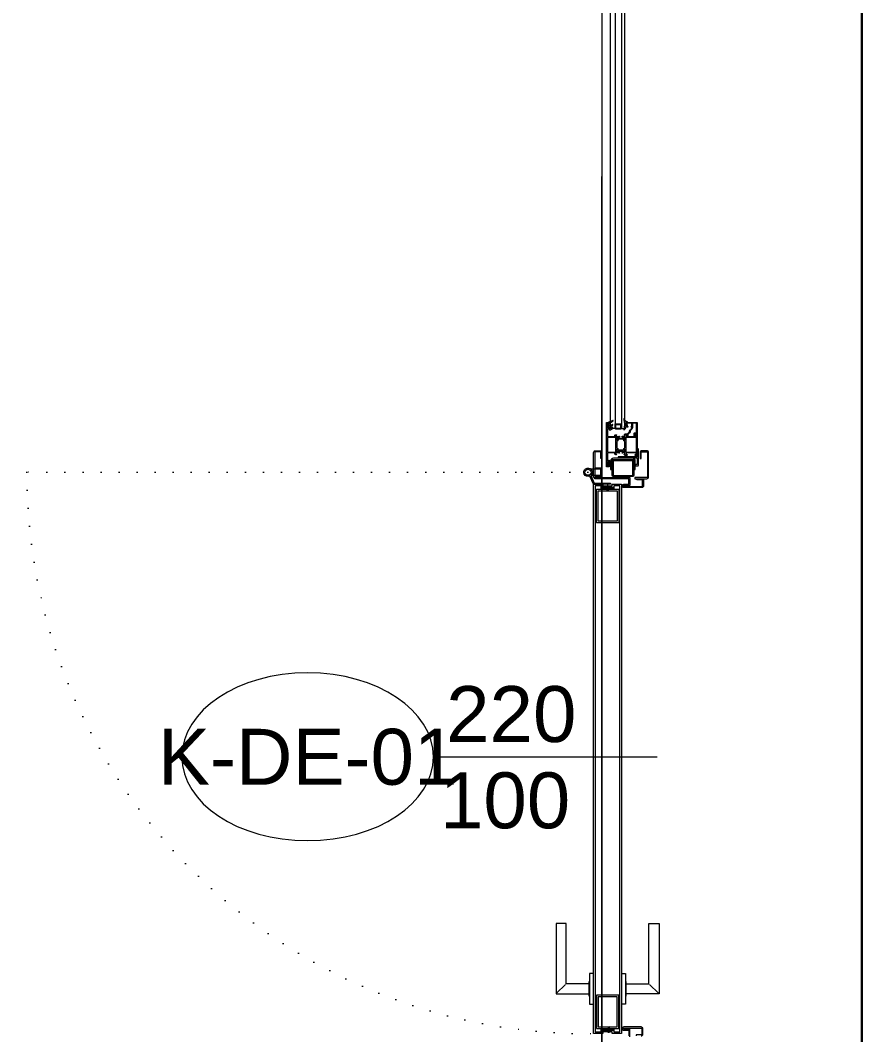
# Model space of a CAD drawing. Extents: x -1073 to 35213, y -1180 to 6950.
# Drawn here: x 32349.8 to 32500.3, y 3542.7 to 3724 of the extents above; entities that cross this region are included whole.
import ezdxf
from ezdxf.enums import TextEntityAlignment as Align

# ---------------------------------------------------------------- set-up
doc = ezdxf.new("R2010")
doc.units = 0
doc.header["$LTSCALE"] = 25
doc.linetypes.add('DOT2', pattern=[0.125, 0, -0.125])
doc.linetypes.add('HIDDEN', pattern=[0.375, 0.25, -0.125])
doc.layers.get('0').update_dxf_attribs({"color": 9, "lineweight": 9})
for name, color, linetype, lineweight in [('06B', 9, 'Continuous', 9), ('10', 9, 'Continuous', 9), ('14', 9, 'Continuous', 9), ('15', 9, 'Continuous', 9), ('20', 9, 'DOT2', 9), ('22', 8, 'Continuous', 9), ('DATA TAVAN', 160, 'Continuous', 30)]:
    doc.layers.add(name, color=color, linetype=linetype, lineweight=lineweight)
doc.styles.add('Arial', font='arial.ttf', dxfattribs={"height": 2.5})

# ---------------------------------------------------------------- blocks, each defined once
blk = doc.blocks.new('0_doorno')
blk.add_lwpolyline([(4.5, 0), (12.5, 0)])
blk.add_ellipse((0, 0), major_axis=(-4.5, 0), ratio=0.666667)
at = {"style": 'Arial'}
blk.add_attdef('YUKSEKLIK', text='', height=2, dxfattribs=at).set_placement((5, 5.9), align=Align.TOP_LEFT)
blk.add_attdef('GENISLIK', text='', height=2, dxfattribs=at).set_placement((5, -1.895), align=Align.BOTTOM_LEFT)
blk.add_attdef('KAPINO', text='', height=1.4, dxfattribs=at).set_placement((-0.019, -0.035), align=Align.MIDDLE)
blk = doc.blocks.new('gr-p-barel kilitli kapı kolu')
at = {"flags": 128}
for points in [[(-0.9, 0.8), (-0.9, 4.9), (-11.7, 4.9), (-11.7, 6.7), (0.9, 6.7), (0.9, 0.8)], [(-0.8, 5), (0.8, 6.6)]]:
    blk.add_lwpolyline(points, dxfattribs=at)
blk.add_lwpolyline([(-2.75, 0), (-2.75, 0.7), (2.75, 0.7), (2.75, 0)])
blk.add_lwpolyline([(-1.3, 0.7), (1.3, 0.7), (1.3, 0.8), (-1.3, 0.8)], close=True)
blk = doc.blocks.new('prf-scr2')
at = {"linetype": 'DOT2', "ltscale": 10}
blk.add_line((0, 0.19), (0, -1.06), dxfattribs=at)
for p, q in [((0.09, -0.24), (-0.09, -0.2)), ((-0.09, -0.24), (0.09, -0.28)), ((0.09, -0.32), (-0.09, -0.28)), ((-0.09, -0.32), (0.09, -0.36)), ((0.09, -0.4), (-0.09, -0.36)), ((-0.09, -0.4), (0.09, -0.44)), ((0.09, -0.48), (-0.09, -0.44)), ((-0.09, -0.48), (0.09, -0.52)), ((0.09, -0.56), (-0.09, -0.52)), ((-0.09, -0.56), (0.09, -0.6)), ((0.09, -0.64), (-0.09, -0.6)), ((-0.09, -0.64), (0.09, -0.68)), ((0.09, -0.72), (-0.09, -0.68)), ((-0.09, -0.72), (0.09, -0.76)), ((0.06, -0.84), (-0.08, -0.76)), ((-0.07, -0.8), (0.06, -0.84)), ((0.09, -0.17), (0, -0.15)), ((0, -0.18), (0.09, -0.2))]:
    blk.add_line(p, q)
blk.add_lwpolyline([(0.23, 0), (-0.23, 0), (-0.23, -0.01), (-0.12, -0.14), (0.12, -0.14), (0.23, -0.01), (0.23, 0)], close=True)
for points in [[(0.23, -0.01), (-0.23, -0.01)], [(-0.09, -0.14), (-0.09, -0.2), (-0.12, -0.22), (-0.12, -0.23), (-0.09, -0.24), (-0.09, -0.28), (-0.12, -0.3), (-0.12, -0.31), (-0.09, -0.32), (-0.09, -0.36), (-0.12, -0.38), (-0.12, -0.39), (-0.09, -0.4), (-0.09, -0.44), (-0.12, -0.46), (-0.12, -0.46), (-0.09, -0.48), (-0.09, -0.52), (-0.12, -0.54), (-0.12, -0.54), (-0.09, -0.56), (-0.09, -0.6), (-0.12, -0.62), (-0.12, -0.62), (-0.09, -0.64), (-0.09, -0.68), (-0.12, -0.69), (-0.12, -0.7), (-0.09, -0.72), (-0.09, -0.73), (-0.08, -0.76), (-0.1, -0.77), (-0.1, -0.78), (-0.07, -0.8), (-0.01, -0.94), (0, -0.95), (0.01, -0.94), (0.08, -0.76), (0.09, -0.76), (0.12, -0.74), (0.12, -0.73), (0.09, -0.72), (0.09, -0.68), (0.12, -0.66), (0.12, -0.66), (0.09, -0.64), (0.09, -0.6), (0.12, -0.58), (0.12, -0.58), (0.09, -0.56), (0.09, -0.52), (0.12, -0.5), (0.12, -0.5), (0.09, -0.48), (0.09, -0.44), (0.12, -0.43), (0.12, -0.42), (0.09, -0.4), (0.09, -0.36), (0.12, -0.35), (0.12, -0.34), (0.09, -0.32), (0.09, -0.28), (0.12, -0.27), (0.12, -0.26), (0.09, -0.24), (0.09, -0.2), (0.12, -0.19), (0.12, -0.18), (0.09, -0.17), (0.09, -0.14)]]:
    blk.add_lwpolyline(points)
blk = doc.blocks.new('AST55M13', base_point=(-120.6, -64.2))
at = {"linetype": 'Continuous'}
for points in [[(-120.6, -63.9), (-120.6, -24.599998), (-120.6, 14.700005, -0.414209), (-120.3, 15), (-115.899996, 15, -0.41421), (-115.6, 14.7), (-115.6, 12.699992, -0.41421), (-116.3, 12, -0.414214), (-116.6, 12.3), (-116.6, 13.1, 0.414214), (-117.1, 13.6), (-118.5, 13.6, 0.414214), (-119, 13.1), (-119, 6.399992, 0.414209), (-118.5, 5.9), (-117.099986, 5.9, 0.414205), (-116.6, 6.4), (-116.6, 7.20001, -0.414204), (-116.3, 7.5, -0.414214), (-115.6, 6.8), (-115.6, 3.7, -0.414214), (-116.1, 3.2), (-116.3, 3.2, -0.414214), (-116.6, 3.5), (-116.6, 4.2, 0.414214), (-116.9, 4.5), (-119, 4.5), (-119, -8.961104, 0.425432), (-117.96186, -9.960376), (-105.788552, -9.511013, 0.403077), (-105.5, -9.211232), (-105.5, -8, -0.414214), (-104.3, -6.8), (-103.392821, -6.8, -0.372826), (-102.403076, -7.657148, -0.456845), (-102.7, -8), (-104, -8, 0.414214), (-104.3, -8.3), (-104.3, -9.700012, 0.414202), (-104, -10), (-100.946604, -10), (-98.338437, -9.302068, -0.70008), (-97.584089, -10.379782), (-97.709916, -10.559482), (-99.43897, -12.27067, -0.607471), (-100.039661, -12.112259, 0.283637), (-100.258255, -11.885421), (-102.095283, -11.393179, 1.229391), (-102.4, -11.895399), (-102.4, -16.105016, 0.585524), (-101.943697, -16.361081), (-100.001669, -15.175658, -0.713652), (-99.56466, -15.537556), (-100.36784, -17.668029, -0.16709), (-100.492251, -17.818266), (-102.4, -18.982765), (-102.4, -30.217235), (-100.492251, -31.381734, -0.16709), (-100.36784, -31.531971), (-99.564658, -33.662449, -0.713657), (-100.001677, -34.024337), (-101.943707, -32.838913, 0.585511), (-102.4, -33.094985), (-102.4, -37.304601, 1.229391), (-102.095283, -37.806821), (-100.258255, -37.314579, 0.283637), (-100.039661, -37.087741, -0.607471), (-99.43897, -36.92933), (-97.709916, -38.640518), (-97.584089, -38.820218, -0.700084), (-98.338445, -39.89793), (-100.946604, -39.2), (-104.000005, -39.2, 0.414209), (-104.3, -39.5), (-104.3, -40.900004, 0.41421), (-104, -41.2), (-102.699997, -41.2, -0.456841), (-102.403076, -41.542851, -0.372826), (-103.39282, -42.4), (-104.3, -42.4, -0.414214), (-105.5, -41.2), (-105.5, -39.988768, 0.403083), (-105.788558, -39.688986), (-117.96186, -39.239624, 0.425432), (-119, -40.238896), (-119, -53.7), (-116.9, -53.7, 0.414214), (-116.6, -53.4), (-116.6, -52.69999, -0.414204), (-116.3, -52.4), (-116.09999, -52.4, -0.414208), (-115.6, -52.9), (-115.6, -56.000007, -0.414213), (-116.300007, -56.7, -0.414207), (-116.6, -56.4), (-116.6, -55.599986, 0.414205), (-117.1, -55.1), (-118.500008, -55.1, 0.414209), (-119, -55.6), (-119, -62.3, 0.414214), (-118.5, -62.8), (-117.1, -62.8, 0.414214), (-116.6, -62.3), (-116.6, -61.499993, -0.414207), (-116.3, -61.2, -0.414214), (-115.6, -61.9), (-115.6, -63.900008, -0.414206), (-115.9, -64.2), (-120.300006, -64.2, -0.414208), (-120.6, -63.9)], [(-99.249717, -12.903653), (-90.785616, -12.903653, 0.131652), (-90.285616, -12.769679), (-88.422218, -11.693846, -0.131652), (-88.272218, -11.653653), (-88.017666, -11.653653, -0.414214), (-87.717666, -11.953653), (-87.717666, -15.553653, -0.414214), (-88.017666, -15.853653), (-88.272218, -15.853653, -0.131646), (-88.422211, -15.813465), (-90.285616, -14.737628, 0.131652), (-90.785616, -14.603653), (-99.249717, -14.603653, 0.131652), (-99.749717, -14.737628), (-101.613115, -15.813461, -0.131646), (-101.763107, -15.853653), (-102.017666, -15.853653, -0.414205), (-102.317666, -15.553662), (-102.317666, -11.953653, -0.414205), (-102.017675, -11.653653), (-101.763115, -11.653653, -0.131652), (-101.613115, -11.693846), (-99.749717, -12.769679, 0.131652), (-99.249717, -12.903653)], [(-85.3, -10), (-81.1, -10), (-76.9, -10), (-76.6, -10.3), (-76.3, -10), (-67.9, -10, 0.414205), (-67.6, -9.700009), (-67.6, -8.491608, -0.365977), (-67.35, -8.195804, 0.365977), (-67.1, -7.9), (-67.1, -6.8, 0.414195), (-67.399981, -6.5), (-68.3, -6.5, 0.36597), (-68.595803, -6.749993, -0.366034), (-68.89166, -7), (-69.3, -7, -0.414202), (-69.6, -6.700012), (-69.6, -6.5, -0.414214), (-68.1, -5), (-65.9, -5, -0.414207), (-65.6, -5.299994), (-65.6, -43.9, -0.414201), (-65.899987, -44.2), (-68.1, -44.2, -0.414214), (-69.6, -42.7), (-69.6, -42.5, -0.414207), (-69.300007, -42.2), (-68.891668, -42.2, -0.366034), (-68.595804, -42.45, 0.365977), (-68.3, -42.7), (-67.4, -42.7, 0.414206), (-67.1, -42.400008), (-67.1, -41.3, 0.365977), (-67.35, -41.004196, -0.365977), (-67.6, -40.708392), (-67.6, -39.5, 0.4142), (-67.899986, -39.2), (-76.3, -39.2), (-76.6, -38.9), (-76.9, -39.2), (-85.3, -39.2, 0.4142), (-85.6, -39.499986), (-85.6, -40.708392, -0.365977), (-85.85, -41.004196, 0.365977), (-86.1, -41.3), (-86.1, -42.4, 0.414199), (-85.800015, -42.7), (-84.9, -42.7, 0.365977), (-84.604196, -42.45, -0.366034), (-84.308332, -42.2), (-83.9, -42.2, -0.414214), (-83.6, -42.5), (-83.6, -42.7, -0.414214), (-85.1, -44.2), (-86.8, -44.2, -0.414214), (-87.6, -43.4), (-87.6, -42.7, 0.414205), (-87.899991, -42.4), (-88.10718, -42.4, -0.372825), (-89.096923, -41.542857, -0.45685), (-88.8, -41.2), (-87.9, -41.2, 0.414198), (-87.6, -40.900016), (-87.6, -39.5, 0.414214), (-87.9, -39.2), (-89.053396, -39.2), (-91.661555, -39.89793, -0.700084), (-92.415911, -38.820218), (-92.290084, -38.640518), (-90.56103, -36.92933, -0.607471), (-89.960339, -37.087741, 0.283637), (-89.741745, -37.314579), (-87.904717, -37.806821, 1.229391), (-87.6, -37.304601), (-87.6, -33.094984, 0.585516), (-88.056297, -32.838916), (-89.998323, -34.024337, -0.713656), (-90.435343, -33.66245), (-89.63216, -31.531971, -0.241095), (-89.507749, -31.381734), (-87.6, -30.217235), (-87.6, -18.982765), (-89.507749, -17.818266, -0.167084), (-89.632158, -17.668036), (-90.43534, -15.537556, -0.713656), (-89.998329, -15.17566), (-88.056303, -16.361081, 0.585518), (-87.6, -16.105021), (-87.6, -11.895399, 1.229391), (-87.904717, -11.393179), (-89.741745, -11.885421, 0.283637), (-89.960339, -12.112259, -0.607471), (-90.56103, -12.27067), (-92.290084, -10.559482), (-92.415911, -10.379782, -0.700084), (-91.661555, -9.30207), (-89.053396, -10), (-87.9, -10, 0.414206), (-87.6, -9.700008), (-87.6, -8.3, 0.414206), (-87.899992, -8), (-88.8, -8, -0.456844), (-89.096924, -7.657149, -0.372825), (-88.107186, -6.8), (-87.9, -6.8, 0.414214), (-87.6, -6.5), (-87.6, -5.800024, -0.414222), (-86.8, -5), (-85.1, -5, -0.414214), (-83.6, -6.5), (-83.6, -6.7, -0.414201), (-83.899987, -7), (-84.308332, -7, -0.366034), (-84.604196, -6.75, 0.365977), (-84.9, -6.5), (-85.8, -6.5, 0.414199), (-86.1, -6.799985), (-86.1, -7.9, 0.365977), (-85.85, -8.195804, -0.365977), (-85.6, -8.491608), (-85.6, -9.7, 0.414214), (-85.3, -10)], [(-99.249717, -36.296347), (-90.785616, -36.296347, -0.131652), (-90.285616, -36.430321), (-88.422218, -37.506154, 0.131643), (-88.272229, -37.546347), (-88.017666, -37.546347, 0.414214), (-87.717666, -37.246347), (-87.717666, -33.646347, 0.414214), (-88.017666, -33.346347), (-88.272218, -33.346347, 0.131652), (-88.422218, -33.386539), (-90.285616, -34.462372, -0.131652), (-90.785616, -34.596347), (-99.249717, -34.596347, -0.131652), (-99.749717, -34.462372), (-101.613115, -33.386539, 0.131652), (-101.763115, -33.346347), (-102.017666, -33.346347, 0.414205), (-102.317666, -33.646338), (-102.317666, -37.246347, 0.414205), (-102.017675, -37.546347), (-101.763115, -37.546347, 0.131649), (-101.613118, -37.506156), (-99.749717, -36.430321, -0.131652), (-99.249717, -36.296347)]]:
    blk.add_lwpolyline(points, format="xyb", close=True, dxfattribs=at)
for points in [[(-119, -24.6), (-119, -37.6), (-104.1, -37.6), (-104.1, -11.6), (-119, -11.6), (-119, -24.6)], [(-76.55, -11.6), (-85.9, -11.6), (-85.9, -37.6), (-67.2, -37.6), (-67.2, -11.6), (-76.55, -11.6)]]:
    blk.add_lwpolyline(points, close=True, dxfattribs=at)
blk = doc.blocks.new('AS25G13', base_point=(534.475891, 569.218076))
at = {"linetype": 'Continuous'}
blk.add_lwpolyline([(554.475892, 593.818076), (554.475892, 574.618076, -0.414213), (554.175891, 574.318077), (553.575892, 574.318076, -0.414213), (553.275891, 574.618077), (553.275892, 574.818076), (550.275892, 574.818076), (550.275892, 572.118076), (550.625892, 571.916004, -0.414213), (550.735699, 571.506195), (549.749855, 569.798664, -0.767327), (549.075893, 569.979252), (549.075892, 575.018076, -0.414213), (550.075891, 576.018077), (552.775892, 576.018076, 0.414213), (553.275892, 576.518077), (553.275892, 592.418076, 0.414213), (552.775892, 592.918077), (546.871944, 592.918076, 0.414213), (545.871944, 591.918078), (545.871944, 584.702506, -0.236642), (544.585327, 582.137556, 0.18958), (541.498237, 577.158525, -0.197358), (540.185462, 575.110574), (538.643454, 574.030849, 0.244575), (537.875891, 572.556375), (537.875892, 569.763782, -0.767327), (536.857591, 569.490929), (535.716084, 571.468076, -0.577351), (535.975892, 571.918076), (536.675892, 571.918076), (536.675892, 572.556375, -0.244575), (537.955162, 575.013831), (539.49717, 576.093557, 0.197358), (540.317654, 577.373526, -0.18958), (543.867808, 583.099413, 0.236642), (544.671943, 584.702506), (544.671944, 585.818076, 0.414213), (544.371944, 586.118076), (543.971944, 586.118076, -0.414213), (543.671943, 586.418077), (543.671944, 586.818076, -0.414213), (543.971944, 587.118076), (544.171944, 587.118076, 0.414213), (544.671944, 587.618077), (544.671944, 591.918076, 0.414213), (543.671945, 592.918077), (536.175892, 592.918076, 0.41421), (535.675892, 592.418082), (535.675892, 591.901674, 0.127549), (535.764127, 591.561462, -0.098841), (537.104101, 587.384163, 0.366972), (537.386354, 587.117731, -0.399303), (537.671943, 586.818828), (537.671944, 586.418076, -0.414213), (537.371943, 586.118077), (536.46398, 586.118076, -0.400156), (535.964546, 586.594267, 0.114883), (534.725891, 590.959305, -0.126996), (534.475891, 591.927552), (534.475892, 593.818076, -0.414213), (534.775892, 594.118076), (554.175892, 594.118076, -0.414213), (554.475892, 593.818076)], format="xyb", close=True, dxfattribs=at)
blk = doc.blocks.new('AS01_16_02', base_point=(27.384856, 2.668764))
at = {"color": 0, "linetype": 'Continuous'}
for points in [[(21.277248, -1.392543, -0.892559), (21.744295, -0.515583), (24.521509, -1.857477, 0.502534), (24.860099, -2.298316, 0.502534), (25.184856, -1.847189), (25.184856, 1.7, 0.155072), (24.261958, 3.275501), (20.430427, 5.552607, -0.865076), (21.019614, 6.583639), (28.412964, 3.675712, -0.696768), (28.399147, 3.019187), (27.721583, 2.785098, 0.319818), (27.384856, 2.312508), (27.384856, 0.05, 0.414214), (27.684856, -0.25), (28.08642, -0.25, 0.396012), (28.385833, 0.03125, -0.682513), (29.272546, 0.315748), (30.127622, -0.734156, -0.172553), (30.284856, -1.176202), (30.284856, -3.723798, -0.172553), (30.127622, -4.165844), (29.272546, -5.215748, -0.682513), (28.385833, -4.93125, 0.396012), (28.08642, -4.65), (27.684856, -4.65, 0.414214), (27.384856, -4.95), (27.384856, -10.2, -0.414214), (27.084856, -10.5), (25.297074, -10.5, -0.18412), (24.964264, -10.373145), (21.227908, -7.040675, -0.881574), (21.79023, -6.223317), (24.51762, -8.055238, 1.121155), (25.184856, -8.202566), (25.184856, -4.921445, 0.698065), (24.633969, -4.152563), (21.277248, -1.392543)], [(27.72879, -3.456066, 0.198912), (27.834856, -3.5), (28.734856, -3.5, 0.414214), (28.884856, -3.35), (28.884856, -1.55, 0.414214), (28.734856, -1.4), (27.834856, -1.4, 0.414214), (27.684856, -1.55), (27.684856, -3.35, 0.198912), (27.72879, -3.456066)]]:
    blk.add_lwpolyline(points, format="xyb", close=True, dxfattribs=at)

msp = doc.modelspace()

# ---------------------------------------------------------------- linework, layer by layer
msp.add_line((32453.84, 3810.5), (32453.84, 3374.2))
at = {"layer": '10', "ltscale": 1000}
for p, q in [((32456.18, 3651.04), (32456.18, 3651.89)), ((32456.18, 3651.89), (32457.32, 3651.89)), ((32456.33, 3650.89), (32456.18, 3651.04)), ((32456.33, 3651.14), (32456.33, 3651.74)), ((32456.33, 3651.74), (32457.17, 3651.74)), ((32456.43, 3651.04), (32456.33, 3651.14)), ((32457.17, 3650.89), (32456.33, 3650.89)), ((32457.07, 3651.04), (32456.43, 3651.04)), ((32457.17, 3651.14), (32457.07, 3651.04)), ((32457.17, 3651.74), (32457.17, 3651.14)), ((32457.32, 3651.04), (32457.17, 3650.89)), ((32457.32, 3651.89), (32457.32, 3651.04)), ((32457.75, 3650.84), (32457.75, 3650.83)), ((32458.15, 3651.79), (32458.15, 3652.06)), ((32458.17, 3651.73), (32458.16, 3651.75)), ((32458.18, 3652.09), (32458.38, 3652.09)), ((32458.41, 3652.12), (32458.41, 3652.15)), ((32454.91, 3644.68), (32455.26, 3645.04)), ((32455.17, 3645.03), (32455.26, 3644.94)), ((32455.18, 3645.16), (32455.27, 3645.25)), ((32455.21, 3645.21), (32455.29, 3645.13)), ((32455.36, 3645.27), (32455.55, 3645.08)), ((32455.38, 3645.15), (32455.47, 3645.24)), ((32455.45, 3645.01), (32455.55, 3645.11)), ((32454.91, 3644.66), (32455.09, 3644.48)), ((32454.93, 3644.86), (32455.02, 3644.76)), ((32454.93, 3644.49), (32455.03, 3644.59)), ((32454.94, 3644.92), (32455.01, 3645)), ((32454.95, 3644.41), (32455, 3644.36)), ((32454.99, 3645.01), (32455.01, 3644.98)), ((32455.01, 3644.36), (32455.01, 3644.36)), ((32455.1, 3644.89), (32455.26, 3644.73)), ((32455.12, 3644.47), (32455.26, 3644.61)), ((32455.16, 3644.41), (32455.26, 3644.31)), ((32455.16, 3644.3), (32455.26, 3644.39)), ((32455.17, 3644.73), (32455.26, 3644.82)), ((32455.17, 3644.61), (32455.26, 3644.52)), ((32455.46, 3644.96), (32455.56, 3644.86)), ((32455.47, 3644.82), (32455.56, 3644.91)), ((32455.48, 3644.73), (32455.57, 3644.63)), ((32455.49, 3644.63), (32455.57, 3644.71))]:
    msp.add_line(p, q, dxfattribs=at)
at = {"layer": '10'}
for points in [[(32460.96, 3642.06, -0.414214), (32461.26, 3641.76), (32461.26, 3640.76, -0.414214), (32460.96, 3640.46), (32457.74, 3640.46, -0.414214), (32457.44, 3640.76, -0.414214), (32457.74, 3641.06), (32458.64, 3641.06), (32458.64, 3642.06), (32452.64, 3642.06, -0.414214), (32452.34, 3642.36), (32452.34, 3646.76, -0.414214), (32452.64, 3647.06), (32453.54, 3647.06, -0.414214), (32453.84, 3646.76), (32453.84, 3645.66), (32453.64, 3645.66), (32453.64, 3646.76, 0.414214), (32453.54, 3646.86), (32452.64, 3646.86, 0.414214), (32452.54, 3646.76), (32452.54, 3642.36, 0.414214), (32452.64, 3642.26), (32458.84, 3642.26), (32458.84, 3640.86), (32457.74, 3640.86, 0.414214), (32457.64, 3640.76, 0.414214), (32457.74, 3640.66), (32460.96, 3640.66, 0.414214), (32461.06, 3640.76), (32461.06, 3641.76, 0.414214), (32460.96, 3641.86), (32460.06, 3641.86), (32460.06, 3642.06)], [(32461.86, 3646.86, -0.414214), (32461.96, 3646.76), (32461.96, 3642.36, -0.414214), (32461.86, 3642.26), (32459.74, 3642.26), (32459.74, 3642.06), (32461.86, 3642.06, 0.414214), (32462.16, 3642.36), (32462.16, 3646.76, 0.414214), (32461.86, 3647.06), (32460.96, 3647.06, 0.414214), (32460.66, 3646.76), (32460.66, 3645.66), (32460.86, 3645.66), (32460.86, 3646.76, -0.414214), (32460.96, 3646.86)], [(32451.82, 3642.64), (32452.47, 3641.26), (32455.34, 3641.26), (32455.34, 3641.06), (32452.34, 3641.06), (32451.65, 3642.53, -14.796002)]]:
    msp.add_lwpolyline(points, format="xyb", close=True, dxfattribs=at)
at = {"layer": '10', "ltscale": 1000}
for points in [[(32456.78, 3645.78), (32460.15, 3645.78), (32460.15, 3644.58), (32459.88, 3644.58, 0.414213), (32459.85, 3644.55), (32459.85, 3644.41, 0.414213), (32459.88, 3644.38), (32460.32, 3644.38, 0.414213), (32460.35, 3644.41), (32460.35, 3647.35, 0.414213), (32460.32, 3647.38), (32460.18, 3647.38, 0.414213), (32460.15, 3647.35), (32460.15, 3645.98), (32456.78, 3645.98, 0.414213), (32456.75, 3645.95), (32456.75, 3645.81, 0.414213), (32456.78, 3645.78)], [(32455.55, 3645.08), (32455.57, 3644.62, -0.414214), (32455.54, 3644.59, -0.349575), (32455.48, 3644.69), (32455.45, 3645.05, 1.237561), (32455.27, 3645.03), (32455.26, 3644.66), (32455.26, 3644.29), (32455.16, 3644.3), (32455.16, 3644.42, 0.295285), (32455.07, 3644.48), (32455.01, 3644.48), (32455.01, 3644.36), (32454.96, 3644.36, -0.153771), (32454.96, 3645.01), (32455.01, 3645.01), (32455.01, 3644.89), (32455.07, 3644.89, 0.414213), (32455.17, 3644.99), (32455.17, 3645.11, -0.324726), (32455.27, 3645.25), (32455.37, 3645.27, -0.459445), (32455.55, 3645.08)], [(32455.89, 3645.51), (32459.3, 3645.51, -0.414214), (32459.6, 3645.21), (32459.6, 3643.73), (32459.8, 3643.73), (32459.8, 3645.21, 0.414214), (32459.3, 3645.71), (32455.89, 3645.71, 0.414214), (32455.39, 3645.21), (32455.39, 3643.73), (32455.59, 3643.73), (32455.59, 3645.21, -0.414214), (32455.89, 3645.51)], [(32459.54, 3645.24), (32459.54, 3643.94), (32459.54, 3642.64, -0.414213), (32459.34, 3642.44), (32455.84, 3642.44, -0.414213), (32455.64, 3642.64), (32455.64, 3645.24, -0.414213), (32455.84, 3645.44), (32459.34, 3645.44, -0.414213), (32459.54, 3645.24)], [(32455.17, 3644.68), (32455.17, 3644.74, 0.41421), (32455.12, 3644.79), (32455.06, 3644.79, 0.396815), (32455.01, 3644.74, 0.029546), (32455.01, 3644.63, 0.396815), (32455.06, 3644.58), (32455.12, 3644.58, 0.414206), (32455.17, 3644.63), (32455.17, 3644.68)]]:
    msp.add_lwpolyline(points, format="xyb", close=True, dxfattribs=at)
msp.add_lwpolyline([(32459.34, 3643.94), (32459.34, 3645.24), (32455.84, 3645.24), (32455.84, 3642.64), (32459.34, 3642.64), (32459.34, 3643.94)], close=True, dxfattribs=at)
at = {"layer": '10'}
for points in [[(32455.99, 3543.46), (32453.99, 3543.46), (32453.99, 3542.86), (32452.34, 3542.86), (32452.34, 3641.06), (32453.99, 3641.06), (32453.99, 3640.46), (32455.99, 3640.46), (32455.99, 3640.16), (32453.69, 3640.16), (32453.69, 3640.76), (32452.64, 3640.76), (32452.64, 3543.16), (32453.69, 3543.16), (32453.69, 3543.76), (32455.99, 3543.76), (32455.99, 3543.46)], [(32453.99, 3543.46), (32455.99, 3543.46), (32455.99, 3543.16), (32457.03, 3543.16), (32457.03, 3640.76), (32455.99, 3640.76), (32455.99, 3640.46), (32453.99, 3640.46), (32453.99, 3640.76), (32455.69, 3640.76), (32455.69, 3641.06), (32457.33, 3641.06), (32457.33, 3542.86), (32455.69, 3542.86), (32455.69, 3543.16), (32453.99, 3543.16)]]:
    msp.add_lwpolyline(points, dxfattribs=at)
for points in [[(32456.84, 3640.16), (32456.84, 3634.16), (32452.84, 3634.16), (32452.84, 3640.16)], [(32456.54, 3639.86), (32456.54, 3634.46), (32453.14, 3634.46), (32453.14, 3639.86)], [(32456.84, 3543.76), (32456.84, 3549.76), (32452.84, 3549.76), (32452.84, 3543.76)], [(32456.54, 3544.06), (32456.54, 3549.46), (32453.14, 3549.46), (32453.14, 3544.06)]]:
    msp.add_lwpolyline(points, close=True, dxfattribs=at)
for points in [[(32460.84, 3542.46, 0.414214), (32461.14, 3542.76), (32461.14, 3543.76, 0.414214), (32460.84, 3544.06), (32457.74, 3544.06, 0.414214), (32457.44, 3543.76, 0.414214), (32457.74, 3543.46), (32458.64, 3543.46), (32458.64, 3542.46)], [(32458.84, 3542.26), (32458.84, 3543.66), (32457.74, 3543.66, -0.414214), (32457.64, 3543.76, -0.414214), (32457.74, 3543.86), (32460.84, 3543.86, -0.414214), (32460.94, 3543.76), (32460.94, 3542.76, -0.414214), (32460.84, 3542.66), (32459.94, 3542.66), (32459.94, 3542.46)]]:
    msp.add_lwpolyline(points, format="xyb", dxfattribs=at)
msp.add_circle((32451.34, 3643.21), 0.55, dxfattribs=at)
at = {"layer": '10', "ltscale": 1000}
for centre, major_axis, start_param, end_param in [((32457.77, 3652.76), (0, 0.03), 0.00045, 1.852781), ((32455.2, 3651.74), (0, 2.97), -1.417848, -1.224878), ((32457.77, 3652.76), (0, 0.03), -1.226975, -0.000032), ((32458.48, 3653.04), (0, 0.8), 1.91468, 2.940113), ((32457.79, 3650.83), (0, 0.0382), 0.62909, 1.300096), ((32457.8, 3650.83), (0, 0.05), 1.571021, 3.466754), ((32457.52, 3651.14), (0, 0.391), 3.92704, 4.587994), ((32457.19, 3651.65), (0, 1.11), 3.811733, 4.445523), ((32455, 3651.65), (0, 3.2), 4.537008, 4.882121), ((32458.18, 3652.06), (0, 0.03), 0.000001, 1.570795), ((32458.24, 3651.79), (0, 0.1), 1.57081, 2.088079), ((32457.71, 3651.57), (0, 0.529), 4.309664, 5.017382), ((32458.32, 3652.15), (0, 0.1), -1.570624, -0.201547), ((32458.38, 3652.12), (0, 0.03), 3.141594, 4.712388)]:
    msp.add_ellipse(centre, major_axis=major_axis, ratio=0.909091, start_param=start_param, end_param=end_param, dxfattribs=at)
at = {"layer": '14'}
msp.add_lwpolyline([(32453.84, 3797.5), (32453.84, 3810.5), (32388.84, 3810.5), (32388.84, 3870.5), (32087.84, 3870.5), (32087.84, 3364.5), (32332.84, 3364.5), (32332.84, 3159.5), (32388.84, 3159.5), (32388.84, 3194.5), (32453.84, 3194.5), (32453.84, 3696.1)], dxfattribs=at)
at = {"layer": '15', "elevation": 0}
for points in [[(32456.18, 3788.91), (32456.18, 3651.04), (32455.38, 3651.04), (32455.38, 3788.91), (32456.18, 3788.91)], [(32457.32, 3788.91), (32457.32, 3651.04), (32457.92, 3651.04), (32457.92, 3788.91), (32457.32, 3788.91)]]:
    msp.add_lwpolyline(points, dxfattribs=at)
at = {"layer": '20', "linetype": 'HIDDEN'}
for points in [[(32451.85, 3642.66), (32453.64, 3642.66), (32453.64, 3643.76), (32451.85, 3643.76)], [(32452.54, 3642.46), (32453.84, 3642.46), (32453.84, 3643.96), (32452.54, 3643.96)]]:
    msp.add_lwpolyline(points, dxfattribs=at)
at = {"layer": '20'}
msp.add_lwpolyline([(32451.34, 3643.21), (32350.98, 3643.21)], dxfattribs=at)
msp.add_arc((32451.34, 3643.21), 100.35, 180, 271.5131, dxfattribs=at)
at = {"layer": 'DATA TAVAN'}
msp.add_line((32500.29, 4017.48), (32500.29, 3376.81), dxfattribs=at)

# ---------------------------------------------------------------- block references
at = {"layer": '06B', "xscale": -1, "rotation": 90}
msp.add_blockref('gr-p-barel kilitli kapı kolu', (32452.33, 3550.86), dxfattribs=at)
at = {"layer": '06B', "extrusion": (0, 0, -1), "xscale": -1, "zscale": -1, "rotation": 90}
msp.add_blockref('gr-p-barel kilitli kapı kolu', (-32457.34, 3550.86), dxfattribs=at)
at = {"layer": '10', "ltscale": 1000, "xscale": -0.1, "yscale": 0.1, "zscale": 0.1}
msp.add_blockref('AS01_16_02', (32455.15, 3652.09), dxfattribs=at)
at = {"layer": '10', "ltscale": 1000, "extrusion": (0, 0, -1), "xscale": -0.1, "yscale": 0.1, "zscale": -0.1}
for name, p in [('AST55M13', (-32454.65, 3644.17)), ('AS25G13', (-32458.15, 3649.6))]:
    msp.add_blockref(name, p, dxfattribs=at)
at = {"layer": '10', "xscale": -1}
msp.add_blockref('prf-scr2', (32454.84, 3640.76), dxfattribs=at)
at = {"layer": '10', "extrusion": (0, 0, -1), "xscale": -1, "zscale": -1, "rotation": 180}
msp.add_blockref('prf-scr2', (-32455.06, 3543.16), dxfattribs=at)
at = {"layer": '22'}
ref = msp.add_blockref('0_doorno', (32401.21, 3592.35), dxfattribs=dict(at, xscale=-5, yscale=5, zscale=5, rotation=180))
ref.add_attrib('KAPINO', 'K-DE-01', dxfattribs={"layer": '0', "height": 10, "style": 'Arial'}).set_placement((32401.21, 3592.35), align=Align.MIDDLE)
ref.add_attrib('GENISLIK', '100', dxfattribs={"layer": '0', "height": 10, "style": 'Arial'}).set_placement((32424.86, 3576.56), align=Align.BOTTOM_LEFT)
ref.add_attrib('YUKSEKLIK', '220', dxfattribs={"layer": '0', "height": 10, "style": 'Arial'}).set_placement((32425.97, 3604.98), align=Align.TOP_LEFT)

doc.saveas('drawing.dxf')
